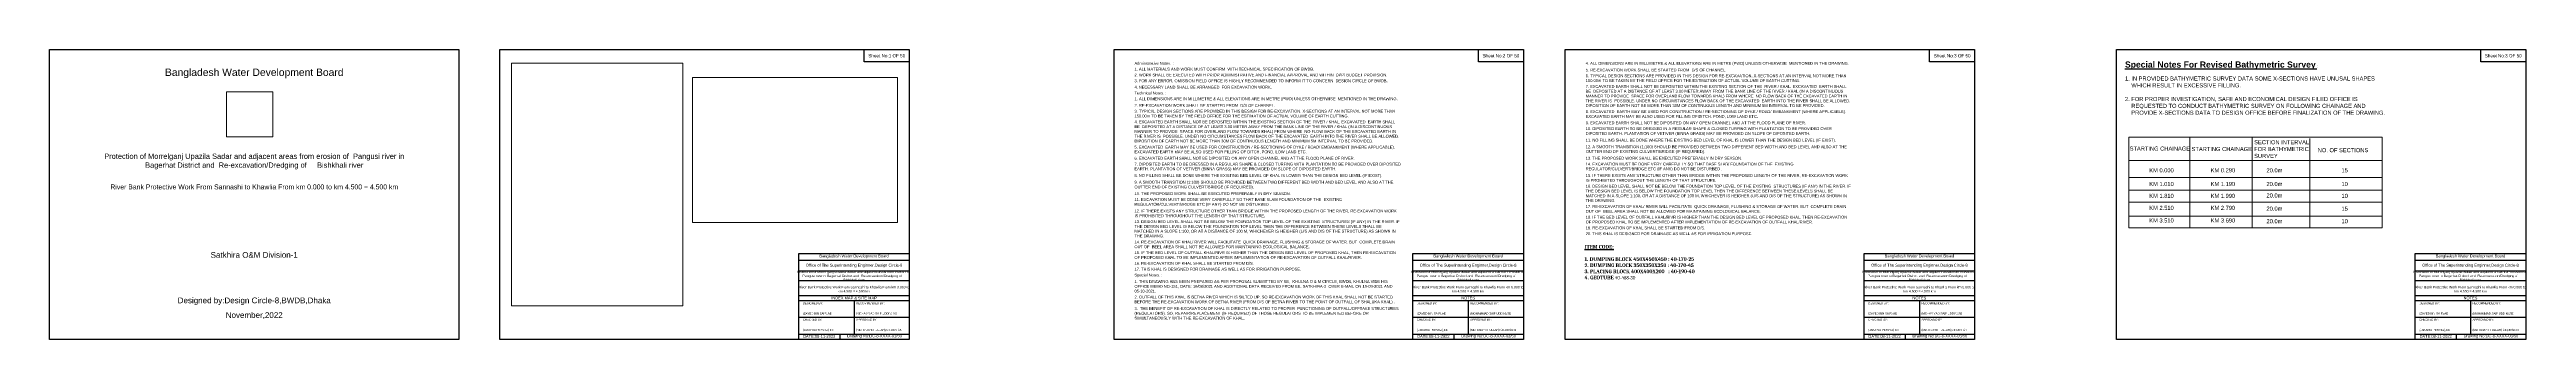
# Model space of a CAD drawing. Header units: inches. Extents: x 89000 to 1304432, y -10828 to 220529.
# Drawn here: x 89000 to 149500, y -7071 to 0 of the extents above; entities that cross this region are included whole.
import ezdxf

# ---------------------------------------------------------------- set-up
doc = ezdxf.new("R2010")
doc.units = ezdxf.units.IN
doc.header["$LTSCALE"] = 7
doc.header["$MEASUREMENT"] = 0
doc.layers.add('Cross Section Labels', color=7, linetype='Continuous', lineweight=9)
doc.styles.add('liza', font='times.ttf', dxfattribs={"height": 2})
doc.styles.get("Standard").update_dxf_attribs({"font": 'arial.ttf'})
picture_1 = doc.add_image_def('image1.png', size_in_pixel=(251, 242))
picture_2 = doc.add_image_def('image2.jpg', size_in_pixel=(3507, 4960))
picture_3 = doc.add_image_def('image3.jpg', size_in_pixel=(4960, 3507))

msp = doc.modelspace()

# ---------------------------------------------------------------- linework, layer by layer
for points in [[(89000, 0), (99000, 0), (99000, -7071), (89000, -7071)], [(100000, 0), (110000, 0), (110000, -7071), (100000, -7071)], [(108900, 0), (110000, 0), (110000, -300), (108900, -300)], [(115000, 0), (125000, 0), (125000, -7071), (115000, -7071)], [(123900, 0), (125000, 0), (125000, -300), (123900, -300)], [(126022.01303, 0), (136022.01303, 0), (136022.01303, -7071), (126022.01303, -7071)], [(134922.01303, 0), (136022.01303, 0), (136022.01303, -300), (134922.01303, -300)], [(139482.57158, 0), (149482.57158, 0), (149482.57158, -7071), (139482.57158, -7071)], [(148382.57158, 0), (149482.57158, 0), (149482.57158, -300), (148382.57158, -300)]]:
    msp.add_lwpolyline(points, close=True)
for points in [[(107300, -7071), (107300, -4971), (110000, -4971)], [(107300, -5141), (110000, -5141)], [(107300, -5401), (110000, -5401)], [(122300, -7071), (122300, -4971), (125000, -4971)], [(122300, -5141), (125000, -5141)], [(122300, -5401), (125000, -5401)], [(133322.01303, -7071), (133322.01303, -4971), (136022.01303, -4971)], [(133322.01303, -5141), (136022.01303, -5141)], [(133322.01303, -5401), (136022.01303, -5401)], [(146782.57158, -7071), (146782.57158, -4971), (149482.57158, -4971)], [(146782.57158, -5141), (149482.57158, -5141)], [(146782.57158, -5401), (149482.57158, -5401)], [(107300, -5631), (110000, -5631)], [(107300, -6001), (110000, -6001)], [(122300, -5631), (125000, -5631)], [(122300, -6001), (125000, -6001)], [(133322.01303, -5631), (136022.01303, -5631)], [(133322.01303, -6001), (136022.01303, -6001)], [(146782.57158, -5631), (149482.57158, -5631)], [(146782.57158, -6001), (149482.57158, -6001)], [(107300, -6121), (110000, -6121)], [(107300, -6531), (110000, -6531)], [(108650, -6121), (108650, -6941)], [(122300, -6121), (125000, -6121)], [(122300, -6531), (125000, -6531)], [(123650, -6121), (123650, -6941)], [(133322.01303, -6121), (136022.01303, -6121)], [(133322.01303, -6531), (136022.01303, -6531)], [(134672.01303, -6121), (134672.01303, -6941)], [(146782.57158, -6121), (149482.57158, -6121)], [(146782.57158, -6531), (149482.57158, -6531)], [(148132.57158, -6121), (148132.57158, -6941)], [(107300, -6941), (110000, -6941)], [(108300, -6941), (108300, -7071)], [(122300, -6941), (125000, -6941)], [(123300, -6941), (123300, -7071)], [(133322.01303, -6941), (136022.01303, -6941)], [(134322.01303, -6941), (134322.01303, -7071)], [(146782.57158, -6941), (149482.57158, -6941)], [(147782.57158, -6941), (147782.57158, -7071)]]:
    msp.add_lwpolyline(points)
at = {"layer": 'Cross Section Labels'}
for p, q in [((139786.99118, -2138.49705), (145972.88063, -2138.49705)), ((139786.99118, -4346.55245), (139786.99118, -2138.49705)), ((141279.92876, -2150.51812), (141279.92876, -4346.55245)), ((142796.35552, -2154.52514), (142796.35552, -4346.55245)), ((144207.07461, -2167.45342), (144207.07461, -4346.55245)), ((145972.88063, -2138.49705), (145972.88063, -4346.55245)), ((139786.99118, -2705.26083), (145972.88063, -2705.26083)), ((139786.99118, -3117.55164), (145972.88063, -3117.55164)), ((139786.99118, -3433.14655), (145972.88063, -3433.14655)), ((139786.99118, -3725.87787), (145972.88063, -3725.87787)), ((139786.99118, -4060.27679), (145972.88063, -4060.27679)), ((139786.99118, -4346.55245), (145972.88063, -4346.55245))]:
    msp.add_line(p, q, dxfattribs=at)

# ---------------------------------------------------------------- texts
at = {"attachment_point": 5}
for s, insert, char_height in [('Bangladesh Water Development Board', (94000, -580), 180), ('Sheet No:1 OF 50', (109450, -150), 80), ('Sheet No:2 OF 50', (124450, -150), 80), ('Sheet No:3 OF 50', (135472.01303, -150), 80), ('Sheet No:3 OF 50', (148932.57158, -150), 80), ('Office of The Superintending Enginner,Design Circle-8', (108650, -5271), 70), ('Bangladesh Water Development Board', (108650, -5046), 70), ('Office of The Superintending Enginner,Design Circle-8', (123650, -5271), 70), ('Bangladesh Water Development Board', (123650, -5046), 70), ('Office of The Superintending Enginner,Design Circle-8', (134672.01303, -5271), 70), ('Bangladesh Water Development Board', (134672.01303, -5046), 70), ('Office of The Superintending Enginner,Design Circle-8', (148132.57158, -5271), 70), ('Bangladesh Water Development Board', (148132.57158, -5046), 70), ('Designed by:Design Circle-8,BWDB,Dhaka', (94000, -6140), 140), ('November,2022', (94000, -6490), 140)]:
    msp.add_mtext(s, dxfattribs=dict(at, insert=insert, char_height=char_height))
for s, insert, char_height, width, attachment_point in [('Adminstrative Notes. :', (115500, -300), 70, 6500, 1), ('2. WORK SHALL BE EXECUTED WITH PRIOR ADMINISTRATIVE AND FINANCIAL APPROVAL AND WITHIN  DPP/ BUDGET PROVISION.', (115500, -583.58117), 70, 6500, 1), ('1. ALL MATERIALS AND WORK MUST CONFIRM  WITH TECHNICAL SPECIFICATION OF BWDB.', (115500, -441.14598), 70, 6500, 1), ('4. ALL DIMENSIONS ARE IN MILLIMETRE & ALL ELEVATIONS ARE IN METRE (PWD) UNLESS OTHERWISE  MENTIONED IN THE DRAWING.', (126522.01303, -300), 70, 6500, 1), ('5. RE-EXCAVATION WORK SHALL BE STARTED FROM  D/S OF CHANNEL.', (126522.01303, -461.82128), 70, 6500, 1), ('6. TYPICAL DESIGN SECTIONS ARE PROVIDED IN THIS DESIGN FOR RE-EXCAVATION. X-SECTIONS AT AN INTERVAL NOT MORE THAN 150.00m TO BE TAKEN BY THE FIELD OFFICE FOR THE ESTIMATION OF ACTUAL VOLUME OF EARTH CUTTING.', (126522.01303, -604.25648), 70, 6500, 1), ('{\\fArial|b1|i0|c0|p34;\\H2.143x;\\LSpecial Notes For Revised Bathymetric Survey} :\\P\\P{\\H1.429x;1. IN PROVIDED BATHYMETRIC SURVEY DATA SOME X-SECTIONS HAVE UNUSAL SHAPES  \\P    WHICH RESULT IN EXCESSIVE FILLING.\\P\\P2. FOR PROPER INVESTIGATION, SAFE AND ECONOMICAL DESIGN FILED OFFICE IS \\P    REQUESTED TO CONDUCT BATHYMETRIC SURVEY ON FOLLOWING CHAINAGE AND  \\P    PROVIDE X-SECTIONS DATA TO DESIGN OFFICE BEFORE FINALIZATION OF THE DRAWING.}', (139693.68682, -289.11699), 70, 6500, 1), ('Technical Notes. :', (115500, -1023.54025), 70, 6500, 1), ('4. NECESSARY LAND SHALL BE ARRANGED  FOR EXCAVATION WORK. ', (115500, -881.10505), 70, 6500, 1), ('3. FOR ANY ERROR, OMISSION FIELD OFFICE IS HIGHLY RECOMMENDED TO INFORM IT TO CONCERN  DESIGN CIRCLE OF BWDB.', (115500, -726.01637), 70, 6500, 1), ('1. ALL DIMENSIONS ARE IN MILLIMETRE & ALL ELEVATIONS ARE IN METRE (PWD) UNLESS OTHERWISE  MENTIONED IN THE DRAWING.', (115500, -1164.68622), 70, 6500, 1), ('7. EXCAVATED EARTH SHALL NOT BE DEPOSITED WITHIN THE EXISTING SECTION OF THE  RIVER / KHAL. EXCAVATED  EARTH SHALL BE  DEPOSITED AT A DISTANCE OF AT LEAST 3.00 METER AWAY FROM THE BANK LINE OF THE RIVER / KHAL (IN A DISCONTINUOUS  MANNER TO PROVIDE  SPACE FOR OVERLAND FLOW TOWARDS KHAL) FROM WHERE  NO FLOW BACK OF THE EXCAVATED EARTH IN THE RIVER IS  POSSIBLE. UNDER NO CIRCUMSTANCES FLOW BACK OF THE EXCAVATED  EARTH INTO THE RIVER SHALL BE ALLOWED. DIPOSITION OF EARTH NOT BE MORE THAN 30M OF CONTINUOUS LENGTH AND MINIMUM 5M INTERVAL TO BE PROVIDED.', (126522.01303, -864.59982), 70, 6500, 1), ('4. EXCAVATED EARTH SHALL NOT BE DEPOSITED WITHIN THE EXISTING SECTION OF THE  RIVER / KHAL. EXCAVATED  EARTH SHALL BE  DEPOSITED AT A DISTANCE OF AT LEAST 3.00 METER AWAY FROM THE BANK LINE OF THE RIVER / KHAL (IN A DISCONTINUOUS  MANNER TO PROVIDE  SPACE FOR OVERLAND FLOW TOWARDS KHAL) FROM WHERE  NO FLOW BACK OF THE EXCAVATED EARTH IN THE RIVER IS  POSSIBLE. UNDER NO CIRCUMSTANCES FLOW BACK OF THE EXCAVATED  EARTH INTO THE RIVER SHALL BE ALLOWED. DIPOSITION OF EARTH NOT BE MORE THAN 30M OF CONTINUOUS LENGTH AND MINIMUM 5M INTERVAL TO BE PROVIDED.', (115500, -1729.28604), 70, 6500, 1), ('3. TYPICAL DESIGN SECTIONS ARE PROVIDED IN THIS DESIGN FOR RE-EXCAVATION. X-SECTIONS AT AN INTERVAL NOT MORE THAN 150.00m TO BE TAKEN BY THE FIELD OFFICE FOR THE ESTIMATION OF ACTUAL VOLUME OF EARTH CUTTING.', (115500, -1468.9427), 70, 6500, 1), ('2. RE-EXCAVATION WORK SHALL BE STARTED FROM  D/S OF CHANNEL.', (115500, -1326.5075), 70, 6500, 1), ('8. EXCAVATED  EARTH MAY BE USED FOR CONSTRUCTION / RE-SECTIONING OF DYKE / ROAD/ EMBANKMENT (WHERE APPLICABLE). EXCAVATED EARTH MAY BE ALSO USED FOR FILLING OF DITCH, POND, LOW LAND ETC.', (126522.01303, -1478.71533), 70, 6500, 1), ('9. EXCAVATED EARTH SHALL NOT BE DIPOSITED ON ANY OPEN CHANNEL AND AT THE FLOOD PLANE OF RIVER.', (126522.01303, -1751.71214), 70, 6500, 1), ('5. EXCAVATED  EARTH MAY BE USED FOR CONSTRUCTION / RE-SECTIONING OF DYKE / ROAD/ EMBANKMENT (WHERE APPLICABLE). EXCAVATED EARTH MAY BE ALSO USED FOR FILLING OF DITCH, POND, LOW LAND ETC.', (115500, -2343.40155), 70, 6500, 1), ('12. A SMOOTH TRANSITION (1:100) SHOULD BE PROVIDED BETWEEN TWO DIFFERENT BED WIDTH AND BED LEVEL AND ALSO AT THE OUTTER END OF EXISTING CULVERT/BRIDGE (IF REQUIRED).', (126522.01303, -2335.69804), 70, 6500, 1), ('10. DIPOSITED EARTH TO BE DRESSED IN A REGULAR SHAPE & CLOSED TURFING WITH PLANTATION TO BE PROVIDED OVER DIPOSITED EARTH. PLANTATION OF VETIVER (BINNA GRASS) MAY BE PROVIDED ON SLOPE OF DIPOSITED EARTH.^J', (126522.01303, -1894.14734), 70, 6500, 1), ('11. NO FILLING SHALL BE DONE WHERE THE EXISTING BED LEVEL OF KHAL IS LOWER THAN THE DESIGN BED LEVEL (IF EXIST).', (126522.01303, -2173.87676), 70, 6500, 1), ('STARTING CHAINAGE', (139808.35384, -2364.68466), 100, 6500, 1), ('STARTING CHAINAGE', (141320.77325, -2376.70742), 100, 6500, 1), ('SECTION INTERVAL\\PFOR BATHYMETRIC \\PSURVEY', (142849.03143, -2209.90476), 100, 6500, 1), ('NO. OF SECTIONS', (144402.11317, -2403.82052), 100, 6500, 1), ('Protection of Morrelganj Upazila Sadar and adjacent areas from erosion of  Pangusi river in Bagerhat District and  Re-excavation/Dredging of     Bishkhali river', (94000, -2730), 130, 8000, 5), ('6. EXCAVATED EARTH SHALL NOT BE DIPOSITED ON ANY OPEN CHANNEL AND AT THE FLOOD PLANE OF RIVER.', (115500, -2616.39836), 70, 6500, 1), ('7. DIPOSITED EARTH TO BE DRESSED IN A REGULAR SHAPE & CLOSED TURFING WITH PLANTATION TO BE PROVIDED OVER DIPOSITED EARTH. PLANTATION OF VETIVER (BINNA GRASS) MAY BE PROVIDED ON SLOPE OF DIPOSITED EARTH.^J', (115500, -2758.83356), 70, 6500, 1), ('13. THE PROPOSED WORK SHALL BE EXECUTED PREFERABLY IN DRY SEASON.', (126522.01303, -2615.42747), 70, 6500, 1), ('14. EXCAVATION MUST BE DONE VERY CAREFULLY SO THAT BASE SLAB/ FOUNDATION OF THE  EXISTING REGULATOR/CULVERT/BRIDGE ETC (IF ANY) DO NOT BE DISTURBED .^J', (126522.01303, -2757.91041), 70, 6500, 1), ('KM 0.000', (140287.10528, -2894.88839), 100, 6500, 1), ('KM 0.290', (141787.18492, -2894.88839), 100, 6500, 1), ('20.0m', (143150.00641, -2894.88839), 100, 6500, 1), ('15', (144982.17944, -2894.88839), 100, 6500, 1), ('River Bank Protective Work From Sannashi to Khawlia From km 0.000 to km 4.500 = 4.500 km', (94000, -3290), 120, 8000, 2), ('8. NO FILLING SHALL BE DONE WHERE THE EXISTING BED LEVEL OF KHAL IS LOWER THAN THE DESIGN BED LEVEL (IF EXIST).', (115500, -3038.56298), 70, 6500, 1), ('9. A SMOOTH TRANSITION (1:100) SHOULD BE PROVIDED BETWEEN TWO DIFFERENT BED WIDTH AND BED LEVEL AND ALSO AT THE OUTTER END OF EXISTING CULVERT/BRIDGE (IF REQUIRED).', (115500, -3200.38427), 70, 6500, 1), ('10. THE PROPOSED WORK SHALL BE EXECUTED PREFERABLY IN DRY SEASON.', (115500, -3480.11369), 70, 6500, 1), ('11. EXCAVATION MUST BE DONE VERY CAREFULLY SO THAT BASE SLAB/ FOUNDATION OF THE  EXISTING REGULATOR/CULVERT/BRIDGE ETC (IF ANY) DO NOT BE DISTURBED .^J', (115500, -3622.54889), 70, 6500, 1), ('16. DESIGN BED LEVEL SHALL NOT BE BELOW THE FOUNDATION TOP LEVEL OF THE EXISTING  STRUCTURES (IF ANY) IN THE RIVER. IF THE DESIGN BED LEVEL IS BELOW THE FOUNDATION TOP LEVEL THEN THE DIFFERENCE BETWEEN THESE LEVELS SHALL BE MATCHED IN A SLOPE 1:100, OR AT A DISTANCE OF 100 M, WHICHEVER IS HEIGHER (U/S AND D/S OF THE STRUCTURE) AS SHOWN IN THE DRAWING.', (126522.01303, -3297.98317), 70, 6500, 1), ('15. IF THERE EXISTS ANY STRUCTURE OTHER THAN BRIDGE WITHIN THE PROPOSED LENGTH OF THE RIVER, RE-EXCAVATION WORK IS PROHIBITED THROUGHOUT THE LENGTH OF THAT STRUCTURE.', (126522.01303, -3037.63984), 70, 6500, 1), ('KM 1.010', (140287.10528, -3228.14269), 100, 6500, 1), ('KM 1.810', (140287.10528, -3518.48981), 100, 6500, 1), ('KM 1.190', (141787.18492, -3228.14269), 100, 6500, 1), ('KM 1.990', (141787.18492, -3518.48981), 100, 6500, 1), ('20.0m', (143150.00641, -3228.14269), 100, 6500, 1), ('20.0m', (143150.00641, -3509.06491), 100, 6500, 1), ('10', (144982.17944, -3228.14269), 100, 6500, 1), ('10', (144982.17944, -3518.92222), 100, 6500, 1), ('13. DESIGN BED LEVEL SHALL NOT BE BELOW THE FOUNDATION TOP LEVEL OF THE EXISTING  STRUCTURES (IF ANY) IN THE RIVER. IF THE DESIGN BED LEVEL IS BELOW THE FOUNDATION TOP LEVEL THEN THE DIFFERENCE BETWEEN THESE LEVELS SHALL BE MATCHED IN A SLOPE 1:100, OR AT A DISTANCE OF 100 M, WHICHEVER IS HEIGHER (U/S AND D/S OF THE STRUCTURE) AS SHOWN IN THE DRAWING.', (115500, -4162.62165), 70, 6500, 1), ('12. IF THERE EXISTS ANY STRUCTURE OTHER THAN BRIDGE WITHIN THE PROPOSED LENGTH OF THE RIVER, RE-EXCAVATION WORK IS PROHIBITED THROUGHOUT THE LENGTH OF THAT STRUCTURE.', (115500, -3902.27831), 70, 6500, 1), ('17. RE-EXCAVATION OF KHAL/ RIVER WILL FACILITATE  QUICK DRAINAGE, FLUSHING & STORAGE OF WATER. BUT  COMPLETE DRAIN OUT OF  BEEL AREA SHALL NOT BE ALLOWED FOR MAINTAINING ECOLOGICAL BALANCE.', (126522.01303, -3794.09504), 70, 6500, 1), ('18. IF THE BED LEVEL OF OUTFALL KHAL/RIVR IS HIGHER THAN THE DESIGN BED LEVEL OF PROPOSED KHAL, THEN RE-EXCAVATION OF PROPOSED KHAL TO BE IMPLEMENTED AFTER IMPLEMENTATION OF RE-EXCAVATION OF OUTFALL KHAL/RIVER.', (126522.01303, -4054.43838), 70, 6500, 1), ('KM 2.510', (140287.10528, -3811.22113), 100, 6500, 1), ('KM 3.510', (140287.10528, -4118.44251), 100, 6500, 1), ('KM 2.790', (141787.18492, -3811.22113), 100, 6500, 1), ('KM 3.690', (141787.18492, -4118.44251), 100, 6500, 1), ('20.0m', (143150.00641, -3829.41636), 100, 6500, 1), ('20.0m', (143150.00641, -4136.63774), 100, 6500, 1), ('15', (144982.17944, -3829.41636), 100, 6500, 1), ('10', (144982.17944, -4136.63774), 100, 6500, 1), ('14. RE-EXCAVATION OF KHAL/ RIVER WILL FACILITATE  QUICK DRAINAGE, FLUSHING & STORAGE OF WATER. BUT  COMPLETE DRAIN OUT OF  BEEL AREA SHALL NOT BE ALLOWED FOR MAINTAINING ECOLOGICAL BALANCE.', (115500, -4658.73352), 70, 6500, 1), ('20. THIS KHAL IS DESIGNED FOR DRAINAGE AS WELL AS FOR IRRIGATION PURPOSE.^J', (126522.01303, -4457.21692), 70, 6500, 1), ('19. RE-EXCAVATION OF KHAL SHALL BE STARTED FROM D/S.', (126522.01303, -4314.78172), 70, 6500, 1), ('Satkhira O&M Division-1', (94000, -5010), 140, 8000, 5), ('Protection of Morrelganj Upazila Sadar and adjacent areas from erosion of  Pangusi river in Bagerhat District and  Re-excavation/Dredging of     Bishkhali river', (108650, -5521), 60, 2800, 5), ('15. IF THE BED LEVEL OF OUTFALL KHAL/RIVR IS HIGHER THAN THE DESIGN BED LEVEL OF PROPOSED KHAL, THEN RE-EXCAVATION OF PROPOSED KHAL TO BE IMPLEMENTED AFTER IMPLEMENTATION OF RE-EXCAVATION OF OUTFALL KHAL/RIVER.', (115500, -4919.07685), 70, 6500, 1), ('16. RE-EXCAVATION OF KHAL SHALL BE STARTED FROM D/S.', (115500, -5179.42019), 70, 6500, 1), ('17. THIS KHAL IS DESIGNED FOR DRAINAGE AS WELL AS FOR IRRIGATION PURPOSE.^J', (115500, -5321.85539), 70, 6500, 1), ('Protection of Morrelganj Upazila Sadar and adjacent areas from erosion of  Pangusi river in Bagerhat District and  Re-excavation/Dredging of     Bishkhali river', (123650, -5521), 60, 2800, 5), ('Protection of Morrelganj Upazila Sadar and adjacent areas from erosion of  Pangusi river in Bagerhat District and  Re-excavation/Dredging of     Bishkhali river', (134672.01303, -5521), 60, 2800, 5), ('Protection of Morrelganj Upazila Sadar and adjacent areas from erosion of  Pangusi river in Bagerhat District and  Re-excavation/Dredging of     Bishkhali river', (148132.57158, -5521), 60, 2800, 5), ('River Bank Protective Work From Sannashi to Khawlia From km 0.000 to km 4.500 = 4.500 km', (108650, -5846), 60, 2700, 5), ('INDEX MAP & SITE MAP', (108650, -6061), 70, 2800, 5), ('1. THIS DRAWING HAS BEEN PREPARED AS PER PROPOSAL SUBMITTED BY SE,  KHULNA O & M CIRCLE, BWDB, KHULNA VIDE HIS OFFICE MEMO NO-151, DATE: 16/08/2021 AND ADDITIONAL DATA RECEIVED FROM EE, SATKHIRA-2  OVER E-MAIL ON 19-09-2021 AND 05-10-2021.^J', (115500, -5624.91814), 70, 6500, 1), ('Special Notes. :', (115500, -5464.29059), 70, 6500, 1), ('2. OUTFALL OF THIS KHAL IS BETNA RIVER WHICH IS SILTED UP. SO RE-EXCAVATION WORK OF THIS KHAL SHALL NOT BE STARTED BEFORE THE RE-EXCAVATION WORK OF BETNA RIVER (FROM D/S OF BETNA RIVER TO THE POINT OF OUTFALL OF SHALUKA KHAL) .   ', (115500, -6002.21464), 70, 6500, 1), ('River Bank Protective Work From Sannashi to Khawlia From km 0.000 to km 4.500 = 4.500 km', (123650, -5846), 60, 2700, 5), ('NOTES', (123650, -6061), 70, 2800, 5), ('River Bank Protective Work From Sannashi to Khawlia From km 0.000 to km 4.500 = 4.500 km', (134672.01303, -5846), 60, 2700, 5), ('NOTES', (134672.01303, -6061), 70, 2800, 5), ('River Bank Protective Work From Sannashi to Khawlia From km 0.000 to km 4.500 = 4.500 km', (148132.57158, -5846), 60, 2700, 5), ('NOTES', (148132.57158, -6061), 70, 2800, 5), ('CHECKED BY:^J^J^J(JAKARIA PERVEZ),EE', (107400, -6721), 50, 1400, 4), ('DESIGNED BY:^J^J^J(ZAYED BIN SAIF),AE', (107400, -6321), 50, 1400, 4), ('APPROVED BY:^J^J^J(MD. ENAYET ULLAH),CE,DESIGN', (108700, -6721), 50, 1400, 4), ('RECOMMENDED BY:^J^J^J(MOHAMMAD SAIF UDDIN),SE', (108700, -6321), 50, 1400, 4), ('3.  THE BENEFIT OF RE-EXCAVATION OF KHAL IS DIRECTLY RELATED TO PROPER  FUNCTIONING OF OUTFALL/OFFTAKE STRUCTURES (REGULATORS). SO, REPAIR/REPLACEMENT (IF REQUIRED) OF THOSE REGULATORS TO BE IMPLEMENTED BEFORE OR SIMULTANEOUSLY WITH THE RE-EXCAVATION OF KHAL.        ', (115500, -6281.94407), 70, 6500, 1), ('CHECKED BY:^J^J^J(JAKARIA PERVEZ),EE', (122400, -6721), 50, 1400, 4), ('DESIGNED BY:^J^J^J(ZAYED BIN SAIF),AE', (122400, -6321), 50, 1400, 4), ('APPROVED BY:^J^J^J(MD. ENAYET ULLAH),CE,DESIGN', (123700, -6721), 50, 1400, 4), ('RECOMMENDED BY:^J^J^J(MOHAMMAD SAIF UDDIN),SE', (123700, -6321), 50, 1400, 4), ('CHECKED BY:^J^J^J(JAKARIA PERVEZ),EE', (133422.01303, -6721), 50, 1400, 4), ('DESIGNED BY:^J^J^J(ZAYED BIN SAIF),AE', (133422.01303, -6321), 50, 1400, 4), ('APPROVED BY:^J^J^J(MD. ENAYET ULLAH),CE,DESIGN', (134722.01303, -6721), 50, 1400, 4), ('RECOMMENDED BY:^J^J^J(MOHAMMAD SAIF UDDIN),SE', (134722.01303, -6321), 50, 1400, 4), ('CHECKED BY:^J^J^J(JAKARIA PERVEZ),EE', (146882.57158, -6721), 50, 1400, 4), ('DESIGNED BY:^J^J^J(ZAYED BIN SAIF),AE', (146882.57158, -6321), 50, 1400, 4), ('APPROVED BY:^J^J^J(MD. ENAYET ULLAH),CE,DESIGN', (148182.57158, -6721), 50, 1400, 4), ('RECOMMENDED BY:^J^J^J(MOHAMMAD SAIF UDDIN),SE', (148182.57158, -6321), 50, 1400, 4), ('DATE:08-11-2022', (107800, -6996), 70, 1400, 5), ('Drawing No:DC-8-XXXX-01/50', (109150, -6996), 70, 2200, 5), ('DATE:08-11-2022', (122800, -6996), 70, 1400, 5), ('Drawing No:DC-8-XXXX-02/50', (124150, -6996), 70, 2200, 5), ('DATE:08-11-2022', (133822.01303, -6996), 70, 1400, 5), ('Drawing No:DC-8-XXXX-03/50', (135172.01303, -6996), 70, 2200, 5), ('DATE:08-11-2022', (147282.57158, -6996), 70, 1400, 5), ('Drawing No:DC-8-XXXX-03/50', (148632.57158, -6996), 70, 2200, 5)]:
    msp.add_mtext(s, dxfattribs=dict(insert=insert, char_height=char_height, width=width, attachment_point=attachment_point))
at = {"color": 0, "linetype": 'Continuous', "lineweight": -3, "insert": (126494.17377, -4765.70759), "char_height": 59.4, "width": 30646.2682681, "attachment_point": 1, "style": 'liza'}
msp.add_mtext('{\\fCambria|b1|i0|c0|p18;\\H1.515x;\\LITEM CODE:\\P\\P\\l1. DUMPING BLOCK 450X450X450 : 40-170-25\\L\\P\\l2. DUMPING BLOCK 350X350X350 : 40-170-45\\L\\P\\l3. PLACING BLOCK 400X400X200   : 40-190-40\\P4. GEOTUBE \\fCambria|b0|i0|c0|p18;\\H0.9001x;\\C256;40-488-30}', dxfattribs=at)

# ---------------------------------------------------------------- pictures from other files: only their frames are drawn
at = {"layer": 'Cross Section Labels'}
image = msp.add_image(picture_2, insert=(100286.6889, -6252.48906), size_in_units=(4185.86394, 5920.12692), dxfattribs=at)
image.dxf.flags = 7
image = msp.add_image(picture_1, insert=(93318.39082, -2128.22425), size_in_units=(1139.71174, 1098.84559), dxfattribs=at)
image.dxf.flags = 7
image = msp.add_image(picture_3, insert=(104708.14296, -4218.06781), size_in_units=(4999.71494, 3535.0807), dxfattribs=at)
image.dxf.flags = 7

doc.saveas('drawing.dxf')
